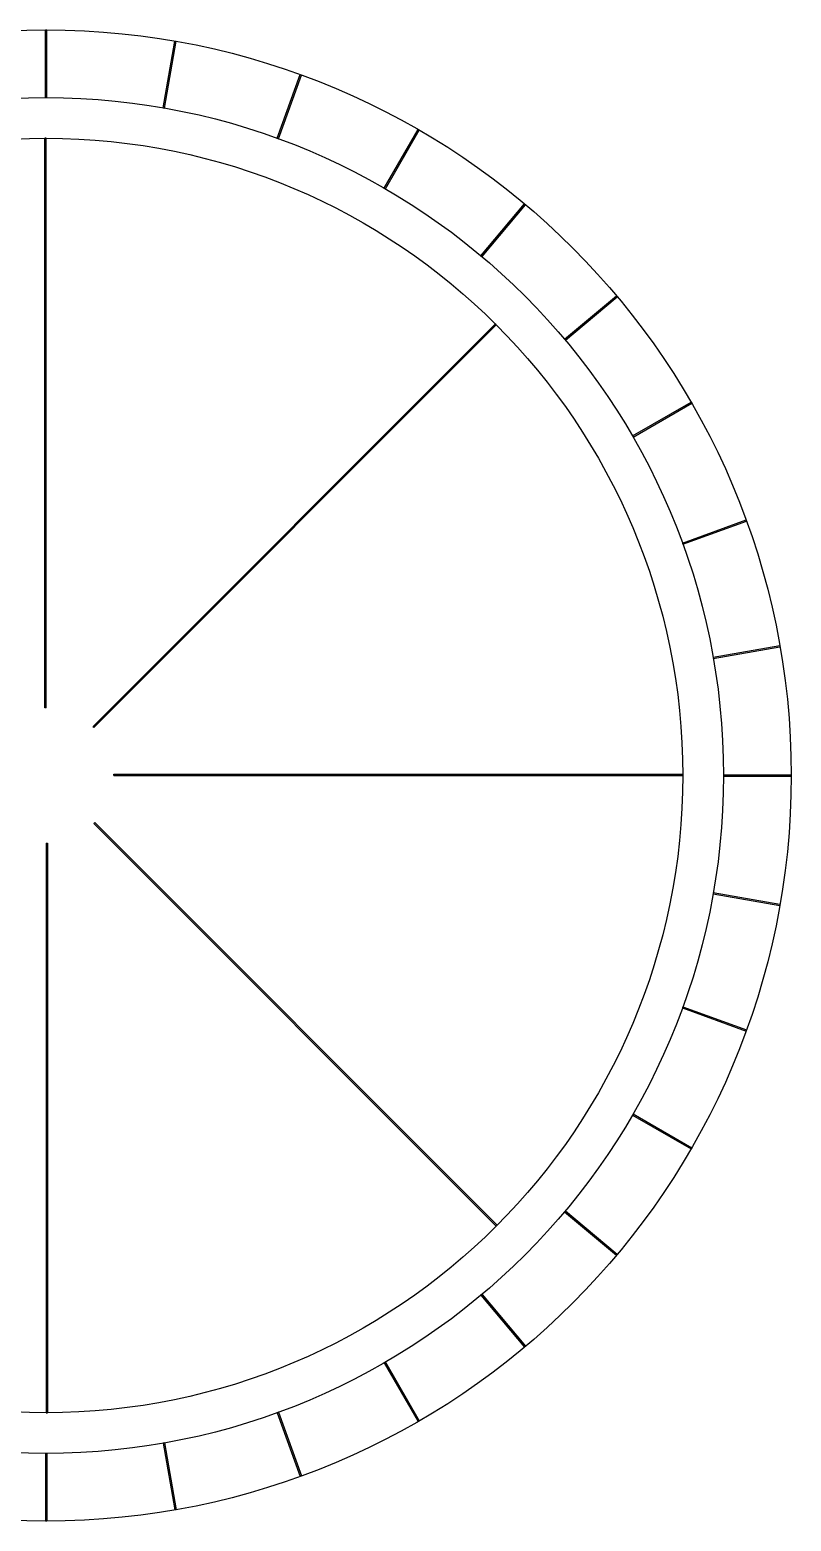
# Model space of a CAD drawing. Header units: millimetres. Extents: x -110 to 110, y -110 to 110.
# Drawn here: x -2.4 to 110, y -110 to 110 of the extents above; entities that cross this region are included whole.
import ezdxf

# ---------------------------------------------------------------- set-up
doc = ezdxf.new("R2010")
doc.units = ezdxf.units.MM
for name, color, linetype in [('Array', 7, 'CONTINUOUS'), ('Array008', 7, 'CONTINUOUS'), ('Cylinder001', 7, 'CONTINUOUS'), ('Tube003', 7, 'CONTINUOUS')]:
    doc.layers.add(name, color=color, linetype=linetype)

msp = doc.modelspace()

# ---------------------------------------------------------------- linework, layer by layer
at = {"layer": 'Array'}
for p, q in [((-0.1, 100, 1.7), (-0.1, 110, 1.7)), ((-0.1, 110, 1.5), (-0.1, 110, 1.7)), ((-0.1, 100, 1.5), (-0.1, 110, 1.5)), ((-0.1, 110, 1.5), (0.1, 110, 1.5)), ((-0.1, 110, 1.7), (0.1, 110, 1.7)), ((-0.1, 110, 1.5), (-0.1, 110, 1.7)), ((-0.1, 100, 1.5), (-0.1, 110, 1.5)), ((-0.1, 110, 1.5), (0.1, 110, 1.5)), ((-0.1, 100, 1.7), (-0.1, 110, 1.7)), ((-0.1, 110, 1.7), (0.1, 110, 1.7)), ((0.1, 100, 1.7), (0.1, 110, 1.7)), ((0.1, 110, 1.5), (0.1, 110, 1.7)), ((0.1, 100, 1.5), (0.1, 110, 1.5)), ((0.1, 110, 1.5), (0.1, 110, 1.7)), ((0.1, 100, 1.5), (0.1, 110, 1.5)), ((0.1, 100, 1.7), (0.1, 110, 1.7)), ((17.2663, 98.4981, 1.7), (19.0028, 108.346, 1.7)), ((17.2663, 98.4981, 1.5), (19.0028, 108.346, 1.5)), ((17.2663, 98.4981, 1.5), (19.0028, 108.346, 1.5)), ((17.2663, 98.4981, 1.7), (19.0028, 108.346, 1.7)), ((17.4633, 98.4634, 1.7), (19.1998, 108.311, 1.7)), ((17.4633, 98.4634, 1.5), (19.1998, 108.311, 1.5)), ((17.4633, 98.4634, 1.5), (19.1998, 108.311, 1.5)), ((17.4633, 98.4634, 1.7), (19.1998, 108.311, 1.7)), ((19.0028, 108.346, 1.5), (19.0028, 108.346, 1.7)), ((19.0028, 108.346, 1.5), (19.1998, 108.311, 1.5)), ((19.0028, 108.346, 1.7), (19.1998, 108.311, 1.7)), ((19.0028, 108.346, 1.5), (19.0028, 108.346, 1.7)), ((19.0028, 108.346, 1.5), (19.1998, 108.311, 1.5)), ((19.0028, 108.346, 1.7), (19.1998, 108.311, 1.7)), ((19.1998, 108.311, 1.5), (19.1998, 108.311, 1.7)), ((19.1998, 108.311, 1.5), (19.1998, 108.311, 1.7)), ((34.108, 94.0035, 1.7), (37.5282, 103.4, 1.7)), ((34.108, 94.0035, 1.5), (37.5282, 103.4, 1.5)), ((34.108, 94.0035, 1.5), (37.5282, 103.4, 1.5)), ((34.108, 94.0035, 1.7), (37.5282, 103.4, 1.7)), ((37.5282, 103.4, 1.5), (37.5282, 103.4, 1.7)), ((37.5282, 103.4, 1.5), (37.7162, 103.332, 1.5)), ((37.5282, 103.4, 1.7), (37.7162, 103.332, 1.7)), ((37.5282, 103.4, 1.5), (37.5282, 103.4, 1.7)), ((37.5282, 103.4, 1.5), (37.7162, 103.332, 1.5)), ((37.5282, 103.4, 1.7), (37.7162, 103.332, 1.7)), ((34.296, 93.9351, 1.7), (37.7162, 103.332, 1.7)), ((34.296, 93.9351, 1.5), (37.7162, 103.332, 1.5)), ((34.296, 93.9351, 1.5), (37.7162, 103.332, 1.5)), ((34.296, 93.9351, 1.7), (37.7162, 103.332, 1.7)), ((37.7162, 103.332, 1.5), (37.7162, 103.332, 1.7)), ((37.7162, 103.332, 1.5), (37.7162, 103.332, 1.7)), ((-0.1, 100, 1.5), (-0.1, 100, 1.7)), ((-0.1, 100, 1.5), (0.1, 100, 1.5)), ((-0.1, 100, 1.7), (0.1, 100, 1.7)), ((-0.1, 100, 1.5), (-0.1, 100, 1.7)), ((-0.1, 100, 1.5), (0.1, 100, 1.5)), ((-0.1, 100, 1.7), (0.1, 100, 1.7)), ((0.1, 100, 1.5), (0.1, 100, 1.7)), ((0.1, 100, 1.5), (0.1, 100, 1.7)), ((17.2663, 98.4981, 1.5), (17.2663, 98.4981, 1.7)), ((17.2663, 98.4981, 1.5), (17.4633, 98.4634, 1.5)), ((17.2663, 98.4981, 1.7), (17.4633, 98.4634, 1.7)), ((17.2663, 98.4981, 1.5), (17.2663, 98.4981, 1.7)), ((17.2663, 98.4981, 1.5), (17.4633, 98.4634, 1.5)), ((17.2663, 98.4981, 1.7), (17.4633, 98.4634, 1.7)), ((17.4633, 98.4634, 1.5), (17.4633, 98.4634, 1.7)), ((17.4633, 98.4634, 1.5), (17.4633, 98.4634, 1.7)), ((49.9134, 86.6525, 1.7), (54.9134, 95.3128, 1.7)), ((49.9134, 86.6525, 1.5), (54.9134, 95.3128, 1.5)), ((49.9134, 86.6525, 1.5), (54.9134, 95.3128, 1.5)), ((49.9134, 86.6525, 1.7), (54.9134, 95.3128, 1.7)), ((50.0866, 86.5525, 1.7), (55.0866, 95.2128, 1.7)), ((50.0866, 86.5525, 1.5), (55.0866, 95.2128, 1.5)), ((50.0866, 86.5525, 1.5), (55.0866, 95.2128, 1.5)), ((50.0866, 86.5525, 1.7), (55.0866, 95.2128, 1.7)), ((54.9134, 95.3128, 1.5), (54.9134, 95.3128, 1.7)), ((54.9134, 95.3128, 1.5), (55.0866, 95.2128, 1.5)), ((54.9134, 95.3128, 1.7), (55.0866, 95.2128, 1.7)), ((54.9134, 95.3128, 1.5), (54.9134, 95.3128, 1.7)), ((54.9134, 95.3128, 1.5), (55.0866, 95.2128, 1.5)), ((54.9134, 95.3128, 1.7), (55.0866, 95.2128, 1.7)), ((55.0866, 95.2128, 1.5), (55.0866, 95.2128, 1.7)), ((55.0866, 95.2128, 1.5), (55.0866, 95.2128, 1.7)), ((34.108, 94.0035, 1.5), (34.108, 94.0035, 1.7)), ((34.108, 94.0035, 1.5), (34.296, 93.9351, 1.5)), ((34.108, 94.0035, 1.7), (34.296, 93.9351, 1.7)), ((34.108, 94.0035, 1.5), (34.108, 94.0035, 1.7)), ((34.108, 94.0035, 1.5), (34.296, 93.9351, 1.5)), ((34.108, 94.0035, 1.7), (34.296, 93.9351, 1.7)), ((34.296, 93.9351, 1.5), (34.296, 93.9351, 1.7)), ((34.296, 93.9351, 1.5), (34.296, 93.9351, 1.7)), ((49.9134, 86.6525, 1.5), (49.9134, 86.6525, 1.7)), ((49.9134, 86.6525, 1.5), (50.0866, 86.5525, 1.5)), ((49.9134, 86.6525, 1.7), (50.0866, 86.5525, 1.7)), ((49.9134, 86.6525, 1.5), (49.9134, 86.6525, 1.7)), ((49.9134, 86.6525, 1.5), (50.0866, 86.5525, 1.5)), ((49.9134, 86.6525, 1.7), (50.0866, 86.5525, 1.7)), ((50.0866, 86.5525, 1.5), (50.0866, 86.5525, 1.7)), ((50.0866, 86.5525, 1.5), (50.0866, 86.5525, 1.7)), ((64.2022, 76.6687, 1.7), (70.63, 84.3292, 1.7)), ((64.2022, 76.6687, 1.5), (70.63, 84.3292, 1.5)), ((64.2022, 76.6687, 1.5), (70.63, 84.3292, 1.5)), ((64.2022, 76.6687, 1.7), (70.63, 84.3292, 1.7)), ((64.3554, 76.5402, 1.7), (70.7832, 84.2006, 1.7)), ((64.3554, 76.5402, 1.5), (70.7832, 84.2006, 1.5)), ((64.3554, 76.5402, 1.5), (70.7832, 84.2006, 1.5)), ((64.3554, 76.5402, 1.7), (70.7832, 84.2006, 1.7)), ((70.63, 84.3292, 1.5), (70.63, 84.3292, 1.7)), ((70.63, 84.3292, 1.5), (70.7832, 84.2006, 1.5)), ((70.63, 84.3292, 1.7), (70.7832, 84.2006, 1.7)), ((70.63, 84.3292, 1.5), (70.63, 84.3292, 1.7)), ((70.63, 84.3292, 1.5), (70.7832, 84.2006, 1.5)), ((70.63, 84.3292, 1.7), (70.7832, 84.2006, 1.7)), ((70.7832, 84.2006, 1.5), (70.7832, 84.2006, 1.7)), ((70.7832, 84.2006, 1.5), (70.7832, 84.2006, 1.7)), ((64.2022, 76.6687, 1.5), (64.2022, 76.6687, 1.7)), ((64.2022, 76.6687, 1.5), (64.3554, 76.5402, 1.5)), ((64.2022, 76.6687, 1.7), (64.3554, 76.5402, 1.7)), ((64.2022, 76.6687, 1.5), (64.2022, 76.6687, 1.7)), ((64.2022, 76.6687, 1.5), (64.3554, 76.5402, 1.5)), ((64.2022, 76.6687, 1.7), (64.3554, 76.5402, 1.7)), ((64.3554, 76.5402, 1.5), (64.3554, 76.5402, 1.7)), ((64.3554, 76.5402, 1.5), (64.3554, 76.5402, 1.7)), ((76.5402, 64.3554, 1.7), (84.2006, 70.7832, 1.7)), ((76.5402, 64.3554, 1.5), (84.2006, 70.7832, 1.5)), ((76.5402, 64.3554, 1.5), (84.2006, 70.7832, 1.5)), ((76.5402, 64.3554, 1.7), (84.2006, 70.7832, 1.7)), ((76.6687, 64.2022, 1.7), (84.3292, 70.63, 1.7)), ((76.6687, 64.2022, 1.5), (84.3292, 70.63, 1.5)), ((76.6687, 64.2022, 1.5), (84.3292, 70.63, 1.5)), ((76.6687, 64.2022, 1.7), (84.3292, 70.63, 1.7)), ((84.2006, 70.7832, 1.5), (84.2006, 70.7832, 1.7)), ((84.2006, 70.7832, 1.5), (84.3292, 70.63, 1.5)), ((84.2006, 70.7832, 1.7), (84.3292, 70.63, 1.7)), ((84.2006, 70.7832, 1.5), (84.2006, 70.7832, 1.7)), ((84.2006, 70.7832, 1.5), (84.3292, 70.63, 1.5)), ((84.2006, 70.7832, 1.7), (84.3292, 70.63, 1.7)), ((84.3292, 70.63, 1.5), (84.3292, 70.63, 1.7)), ((84.3292, 70.63, 1.5), (84.3292, 70.63, 1.7)), ((76.5402, 64.3554, 1.5), (76.5402, 64.3554, 1.7)), ((76.5402, 64.3554, 1.5), (76.6687, 64.2022, 1.5)), ((76.5402, 64.3554, 1.7), (76.6687, 64.2022, 1.7)), ((76.5402, 64.3554, 1.5), (76.5402, 64.3554, 1.7)), ((76.5402, 64.3554, 1.5), (76.6687, 64.2022, 1.5)), ((76.5402, 64.3554, 1.7), (76.6687, 64.2022, 1.7)), ((76.6687, 64.2022, 1.5), (76.6687, 64.2022, 1.7)), ((76.6687, 64.2022, 1.5), (76.6687, 64.2022, 1.7)), ((86.5525, 50.0866, 1.7), (95.2128, 55.0866, 1.7)), ((86.5525, 50.0866, 1.5), (95.2128, 55.0866, 1.5)), ((86.5525, 50.0866, 1.5), (95.2128, 55.0866, 1.5)), ((86.5525, 50.0866, 1.7), (95.2128, 55.0866, 1.7)), ((95.2128, 55.0866, 1.5), (95.2128, 55.0866, 1.7)), ((95.2128, 55.0866, 1.5), (95.3128, 54.9134, 1.5)), ((95.2128, 55.0866, 1.7), (95.3128, 54.9134, 1.7)), ((95.2128, 55.0866, 1.5), (95.2128, 55.0866, 1.7)), ((95.2128, 55.0866, 1.5), (95.3128, 54.9134, 1.5)), ((95.2128, 55.0866, 1.7), (95.3128, 54.9134, 1.7)), ((86.6525, 49.9134, 1.7), (95.3128, 54.9134, 1.7)), ((86.6525, 49.9134, 1.5), (95.3128, 54.9134, 1.5)), ((86.6525, 49.9134, 1.5), (95.3128, 54.9134, 1.5)), ((86.6525, 49.9134, 1.7), (95.3128, 54.9134, 1.7)), ((95.3128, 54.9134, 1.5), (95.3128, 54.9134, 1.7)), ((95.3128, 54.9134, 1.5), (95.3128, 54.9134, 1.7)), ((86.5525, 50.0866, 1.5), (86.5525, 50.0866, 1.7)), ((86.5525, 50.0866, 1.5), (86.6525, 49.9134, 1.5)), ((86.5525, 50.0866, 1.7), (86.6525, 49.9134, 1.7)), ((86.5525, 50.0866, 1.5), (86.5525, 50.0866, 1.7)), ((86.5525, 50.0866, 1.5), (86.6525, 49.9134, 1.5)), ((86.5525, 50.0866, 1.7), (86.6525, 49.9134, 1.7)), ((86.6525, 49.9134, 1.5), (86.6525, 49.9134, 1.7)), ((86.6525, 49.9134, 1.5), (86.6525, 49.9134, 1.7)), ((93.9351, 34.296, 1.7), (103.332, 37.7162, 1.7)), ((93.9351, 34.296, 1.5), (103.332, 37.7162, 1.5)), ((93.9351, 34.296, 1.5), (103.332, 37.7162, 1.5)), ((93.9351, 34.296, 1.7), (103.332, 37.7162, 1.7)), ((94.0035, 34.108, 1.7), (103.4, 37.5282, 1.7)), ((94.0035, 34.108, 1.5), (103.4, 37.5282, 1.5)), ((94.0035, 34.108, 1.5), (103.4, 37.5282, 1.5)), ((94.0035, 34.108, 1.7), (103.4, 37.5282, 1.7)), ((103.332, 37.7162, 1.5), (103.332, 37.7162, 1.7)), ((103.332, 37.7162, 1.5), (103.4, 37.5282, 1.5)), ((103.332, 37.7162, 1.7), (103.4, 37.5282, 1.7)), ((103.332, 37.7162, 1.5), (103.332, 37.7162, 1.7)), ((103.332, 37.7162, 1.5), (103.4, 37.5282, 1.5)), ((103.332, 37.7162, 1.7), (103.4, 37.5282, 1.7)), ((103.4, 37.5282, 1.5), (103.4, 37.5282, 1.7)), ((103.4, 37.5282, 1.5), (103.4, 37.5282, 1.7)), ((93.9351, 34.296, 1.5), (93.9351, 34.296, 1.7)), ((93.9351, 34.296, 1.5), (94.0035, 34.108, 1.5)), ((93.9351, 34.296, 1.7), (94.0035, 34.108, 1.7)), ((93.9351, 34.296, 1.5), (93.9351, 34.296, 1.7)), ((93.9351, 34.296, 1.5), (94.0035, 34.108, 1.5)), ((93.9351, 34.296, 1.7), (94.0035, 34.108, 1.7)), ((94.0035, 34.108, 1.5), (94.0035, 34.108, 1.7)), ((94.0035, 34.108, 1.5), (94.0035, 34.108, 1.7)), ((98.4634, 17.4633, 1.7), (108.311, 19.1998, 1.7)), ((98.4634, 17.4633, 1.5), (108.311, 19.1998, 1.5)), ((98.4634, 17.4633, 1.5), (108.311, 19.1998, 1.5)), ((98.4634, 17.4633, 1.7), (108.311, 19.1998, 1.7)), ((98.4981, 17.2663, 1.7), (108.346, 19.0028, 1.7)), ((98.4981, 17.2663, 1.5), (108.346, 19.0028, 1.5)), ((98.4981, 17.2663, 1.5), (108.346, 19.0028, 1.5)), ((98.4981, 17.2663, 1.7), (108.346, 19.0028, 1.7)), ((108.311, 19.1998, 1.5), (108.311, 19.1998, 1.7)), ((108.311, 19.1998, 1.5), (108.346, 19.0028, 1.5)), ((108.311, 19.1998, 1.7), (108.346, 19.0028, 1.7)), ((108.311, 19.1998, 1.5), (108.311, 19.1998, 1.7)), ((108.311, 19.1998, 1.5), (108.346, 19.0028, 1.5)), ((108.311, 19.1998, 1.7), (108.346, 19.0028, 1.7)), ((108.346, 19.0028, 1.5), (108.346, 19.0028, 1.7)), ((108.346, 19.0028, 1.5), (108.346, 19.0028, 1.7)), ((98.4634, 17.4633, 1.5), (98.4634, 17.4633, 1.7)), ((98.4634, 17.4633, 1.5), (98.4981, 17.2663, 1.5)), ((98.4634, 17.4633, 1.7), (98.4981, 17.2663, 1.7)), ((98.4634, 17.4633, 1.5), (98.4634, 17.4633, 1.7)), ((98.4634, 17.4633, 1.5), (98.4981, 17.2663, 1.5)), ((98.4634, 17.4633, 1.7), (98.4981, 17.2663, 1.7)), ((98.4981, 17.2663, 1.5), (98.4981, 17.2663, 1.7)), ((98.4981, 17.2663, 1.5), (98.4981, 17.2663, 1.7)), ((100, 0.1, 1.5), (100, 0.1, 1.7)), ((100, 0.1, 1.7), (110, 0.1, 1.7)), ((100, 0.1, 1.5), (110, 0.1, 1.5)), ((100, 0.1, 1.5), (100, -0.1, 1.5)), ((100, 0.1, 1.7), (100, -0.1, 1.7)), ((100, 0.1, 1.5), (100, 0.1, 1.7)), ((100, 0.1, 1.5), (110, 0.1, 1.5)), ((100, 0.1, 1.5), (100, -0.1, 1.5)), ((100, 0.1, 1.7), (110, 0.1, 1.7)), ((100, 0.1, 1.7), (100, -0.1, 1.7)), ((110, 0.1, 1.5), (110, 0.1, 1.7)), ((110, 0.1, 1.5), (110, -0.1, 1.5)), ((110, 0.1, 1.7), (110, -0.1, 1.7)), ((110, 0.1, 1.5), (110, 0.1, 1.7)), ((110, 0.1, 1.5), (110, -0.1, 1.5)), ((110, 0.1, 1.7), (110, -0.1, 1.7)), ((100, -0.1, 1.5), (100, -0.1, 1.7)), ((100, -0.1, 1.7), (110, -0.1, 1.7)), ((100, -0.1, 1.5), (110, -0.1, 1.5)), ((100, -0.1, 1.5), (100, -0.1, 1.7)), ((100, -0.1, 1.5), (110, -0.1, 1.5)), ((100, -0.1, 1.7), (110, -0.1, 1.7)), ((110, -0.1, 1.5), (110, -0.1, 1.7)), ((110, -0.1, 1.5), (110, -0.1, 1.7)), ((98.4981, -17.2663, 1.5), (98.4634, -17.4633, 1.5)), ((98.4981, -17.2663, 1.7), (98.4634, -17.4633, 1.7)), ((98.4981, -17.2663, 1.5), (98.4634, -17.4633, 1.5)), ((98.4981, -17.2663, 1.7), (98.4634, -17.4633, 1.7)), ((98.4634, -17.4633, 1.5), (98.4634, -17.4633, 1.7)), ((98.4634, -17.4633, 1.7), (108.311, -19.1998, 1.7)), ((98.4634, -17.4633, 1.5), (108.311, -19.1998, 1.5)), ((98.4634, -17.4633, 1.5), (98.4634, -17.4633, 1.7)), ((98.4634, -17.4633, 1.5), (108.311, -19.1998, 1.5)), ((98.4634, -17.4633, 1.7), (108.311, -19.1998, 1.7)), ((98.4981, -17.2663, 1.5), (98.4981, -17.2663, 1.7)), ((98.4981, -17.2663, 1.7), (108.346, -19.0028, 1.7)), ((98.4981, -17.2663, 1.5), (108.346, -19.0028, 1.5)), ((98.4981, -17.2663, 1.5), (98.4981, -17.2663, 1.7)), ((98.4981, -17.2663, 1.5), (108.346, -19.0028, 1.5)), ((98.4981, -17.2663, 1.7), (108.346, -19.0028, 1.7)), ((108.346, -19.0028, 1.5), (108.311, -19.1998, 1.5)), ((108.346, -19.0028, 1.7), (108.311, -19.1998, 1.7)), ((108.346, -19.0028, 1.5), (108.311, -19.1998, 1.5)), ((108.346, -19.0028, 1.7), (108.311, -19.1998, 1.7)), ((108.311, -19.1998, 1.5), (108.311, -19.1998, 1.7)), ((108.311, -19.1998, 1.5), (108.311, -19.1998, 1.7)), ((108.346, -19.0028, 1.5), (108.346, -19.0028, 1.7)), ((108.346, -19.0028, 1.5), (108.346, -19.0028, 1.7)), ((94.0035, -34.108, 1.5), (93.9351, -34.296, 1.5)), ((94.0035, -34.108, 1.7), (93.9351, -34.296, 1.7)), ((94.0035, -34.108, 1.5), (93.9351, -34.296, 1.5)), ((94.0035, -34.108, 1.7), (93.9351, -34.296, 1.7)), ((93.9351, -34.296, 1.5), (93.9351, -34.296, 1.7)), ((93.9351, -34.296, 1.7), (103.332, -37.7162, 1.7)), ((93.9351, -34.296, 1.5), (103.332, -37.7162, 1.5)), ((93.9351, -34.296, 1.5), (93.9351, -34.296, 1.7)), ((93.9351, -34.296, 1.5), (103.332, -37.7162, 1.5)), ((93.9351, -34.296, 1.7), (103.332, -37.7162, 1.7)), ((94.0035, -34.108, 1.5), (94.0035, -34.108, 1.7)), ((94.0035, -34.108, 1.7), (103.4, -37.5282, 1.7)), ((94.0035, -34.108, 1.5), (103.4, -37.5282, 1.5)), ((94.0035, -34.108, 1.5), (94.0035, -34.108, 1.7)), ((94.0035, -34.108, 1.5), (103.4, -37.5282, 1.5)), ((94.0035, -34.108, 1.7), (103.4, -37.5282, 1.7)), ((103.4, -37.5282, 1.5), (103.332, -37.7162, 1.5)), ((103.4, -37.5282, 1.7), (103.332, -37.7162, 1.7)), ((103.4, -37.5282, 1.5), (103.332, -37.7162, 1.5)), ((103.4, -37.5282, 1.7), (103.332, -37.7162, 1.7)), ((103.332, -37.7162, 1.5), (103.332, -37.7162, 1.7)), ((103.332, -37.7162, 1.5), (103.332, -37.7162, 1.7)), ((103.4, -37.5282, 1.5), (103.4, -37.5282, 1.7)), ((103.4, -37.5282, 1.5), (103.4, -37.5282, 1.7)), ((86.6525, -49.9134, 1.5), (86.5525, -50.0866, 1.5)), ((86.6525, -49.9134, 1.7), (86.5525, -50.0866, 1.7)), ((86.6525, -49.9134, 1.5), (86.5525, -50.0866, 1.5)), ((86.6525, -49.9134, 1.7), (86.5525, -50.0866, 1.7)), ((86.5525, -50.0866, 1.5), (86.5525, -50.0866, 1.7)), ((86.5525, -50.0866, 1.7), (95.2128, -55.0866, 1.7)), ((86.5525, -50.0866, 1.5), (95.2128, -55.0866, 1.5)), ((86.5525, -50.0866, 1.5), (86.5525, -50.0866, 1.7)), ((86.5525, -50.0866, 1.5), (95.2128, -55.0866, 1.5)), ((86.5525, -50.0866, 1.7), (95.2128, -55.0866, 1.7)), ((86.6525, -49.9134, 1.5), (86.6525, -49.9134, 1.7)), ((86.6525, -49.9134, 1.7), (95.3128, -54.9134, 1.7)), ((86.6525, -49.9134, 1.5), (95.3128, -54.9134, 1.5)), ((86.6525, -49.9134, 1.5), (86.6525, -49.9134, 1.7)), ((86.6525, -49.9134, 1.5), (95.3128, -54.9134, 1.5)), ((86.6525, -49.9134, 1.7), (95.3128, -54.9134, 1.7)), ((95.3128, -54.9134, 1.5), (95.2128, -55.0866, 1.5)), ((95.3128, -54.9134, 1.7), (95.2128, -55.0866, 1.7)), ((95.3128, -54.9134, 1.5), (95.2128, -55.0866, 1.5)), ((95.3128, -54.9134, 1.7), (95.2128, -55.0866, 1.7)), ((95.3128, -54.9134, 1.5), (95.3128, -54.9134, 1.7)), ((95.3128, -54.9134, 1.5), (95.3128, -54.9134, 1.7)), ((95.2128, -55.0866, 1.5), (95.2128, -55.0866, 1.7)), ((95.2128, -55.0866, 1.5), (95.2128, -55.0866, 1.7)), ((76.6687, -64.2022, 1.5), (76.5402, -64.3554, 1.5)), ((76.6687, -64.2022, 1.7), (76.5402, -64.3554, 1.7)), ((76.6687, -64.2022, 1.5), (76.5402, -64.3554, 1.5)), ((76.6687, -64.2022, 1.7), (76.5402, -64.3554, 1.7)), ((76.5402, -64.3554, 1.5), (76.5402, -64.3554, 1.7)), ((76.5402, -64.3554, 1.7), (84.2006, -70.7832, 1.7)), ((76.5402, -64.3554, 1.5), (84.2006, -70.7832, 1.5)), ((76.5402, -64.3554, 1.5), (76.5402, -64.3554, 1.7)), ((76.5402, -64.3554, 1.5), (84.2006, -70.7832, 1.5)), ((76.5402, -64.3554, 1.7), (84.2006, -70.7832, 1.7)), ((76.6687, -64.2022, 1.5), (76.6687, -64.2022, 1.7)), ((76.6687, -64.2022, 1.7), (84.3292, -70.63, 1.7)), ((76.6687, -64.2022, 1.5), (84.3292, -70.63, 1.5)), ((76.6687, -64.2022, 1.5), (76.6687, -64.2022, 1.7)), ((76.6687, -64.2022, 1.5), (84.3292, -70.63, 1.5)), ((76.6687, -64.2022, 1.7), (84.3292, -70.63, 1.7)), ((84.3292, -70.63, 1.5), (84.2006, -70.7832, 1.5)), ((84.3292, -70.63, 1.7), (84.2006, -70.7832, 1.7)), ((84.3292, -70.63, 1.5), (84.2006, -70.7832, 1.5)), ((84.3292, -70.63, 1.7), (84.2006, -70.7832, 1.7)), ((84.2006, -70.7832, 1.5), (84.2006, -70.7832, 1.7)), ((84.2006, -70.7832, 1.5), (84.2006, -70.7832, 1.7)), ((84.3292, -70.63, 1.5), (84.3292, -70.63, 1.7)), ((84.3292, -70.63, 1.5), (84.3292, -70.63, 1.7)), ((64.3554, -76.5402, 1.5), (64.2022, -76.6687, 1.5)), ((64.3554, -76.5402, 1.7), (64.2022, -76.6687, 1.7)), ((64.3554, -76.5402, 1.5), (64.2022, -76.6687, 1.5)), ((64.3554, -76.5402, 1.7), (64.2022, -76.6687, 1.7)), ((64.2022, -76.6687, 1.5), (64.2022, -76.6687, 1.7)), ((64.2022, -76.6687, 1.7), (70.63, -84.3292, 1.7)), ((64.2022, -76.6687, 1.5), (70.63, -84.3292, 1.5)), ((64.2022, -76.6687, 1.5), (64.2022, -76.6687, 1.7)), ((64.2022, -76.6687, 1.5), (70.63, -84.3292, 1.5)), ((64.2022, -76.6687, 1.7), (70.63, -84.3292, 1.7)), ((64.3554, -76.5402, 1.5), (64.3554, -76.5402, 1.7)), ((64.3554, -76.5402, 1.7), (70.7832, -84.2006, 1.7)), ((64.3554, -76.5402, 1.5), (70.7832, -84.2006, 1.5)), ((64.3554, -76.5402, 1.5), (64.3554, -76.5402, 1.7)), ((64.3554, -76.5402, 1.5), (70.7832, -84.2006, 1.5)), ((64.3554, -76.5402, 1.7), (70.7832, -84.2006, 1.7)), ((70.7832, -84.2006, 1.5), (70.63, -84.3292, 1.5)), ((70.7832, -84.2006, 1.7), (70.63, -84.3292, 1.7)), ((70.7832, -84.2006, 1.5), (70.63, -84.3292, 1.5)), ((70.7832, -84.2006, 1.7), (70.63, -84.3292, 1.7)), ((70.63, -84.3292, 1.5), (70.63, -84.3292, 1.7)), ((70.63, -84.3292, 1.5), (70.63, -84.3292, 1.7)), ((70.7832, -84.2006, 1.5), (70.7832, -84.2006, 1.7)), ((70.7832, -84.2006, 1.5), (70.7832, -84.2006, 1.7)), ((50.0866, -86.5525, 1.5), (49.9134, -86.6525, 1.5)), ((50.0866, -86.5525, 1.7), (49.9134, -86.6525, 1.7)), ((50.0866, -86.5525, 1.5), (49.9134, -86.6525, 1.5)), ((50.0866, -86.5525, 1.7), (49.9134, -86.6525, 1.7)), ((49.9134, -86.6525, 1.5), (49.9134, -86.6525, 1.7)), ((49.9134, -86.6525, 1.7), (54.9134, -95.3128, 1.7)), ((49.9134, -86.6525, 1.5), (54.9134, -95.3128, 1.5)), ((49.9134, -86.6525, 1.5), (49.9134, -86.6525, 1.7)), ((49.9134, -86.6525, 1.5), (54.9134, -95.3128, 1.5)), ((49.9134, -86.6525, 1.7), (54.9134, -95.3128, 1.7)), ((50.0866, -86.5525, 1.5), (50.0866, -86.5525, 1.7)), ((50.0866, -86.5525, 1.7), (55.0866, -95.2128, 1.7)), ((50.0866, -86.5525, 1.5), (55.0866, -95.2128, 1.5)), ((50.0866, -86.5525, 1.5), (50.0866, -86.5525, 1.7)), ((50.0866, -86.5525, 1.5), (55.0866, -95.2128, 1.5)), ((50.0866, -86.5525, 1.7), (55.0866, -95.2128, 1.7)), ((34.296, -93.9351, 1.5), (34.108, -94.0035, 1.5)), ((34.296, -93.9351, 1.7), (34.108, -94.0035, 1.7)), ((34.296, -93.9351, 1.5), (34.108, -94.0035, 1.5)), ((34.296, -93.9351, 1.7), (34.108, -94.0035, 1.7)), ((34.108, -94.0035, 1.5), (34.108, -94.0035, 1.7)), ((34.108, -94.0035, 1.7), (37.5282, -103.4, 1.7)), ((34.108, -94.0035, 1.5), (37.5282, -103.4, 1.5)), ((34.108, -94.0035, 1.5), (34.108, -94.0035, 1.7)), ((34.108, -94.0035, 1.5), (37.5282, -103.4, 1.5)), ((34.108, -94.0035, 1.7), (37.5282, -103.4, 1.7)), ((34.296, -93.9351, 1.5), (34.296, -93.9351, 1.7)), ((34.296, -93.9351, 1.7), (37.7162, -103.332, 1.7)), ((34.296, -93.9351, 1.5), (37.7162, -103.332, 1.5)), ((34.296, -93.9351, 1.5), (34.296, -93.9351, 1.7)), ((34.296, -93.9351, 1.5), (37.7162, -103.332, 1.5)), ((34.296, -93.9351, 1.7), (37.7162, -103.332, 1.7)), ((55.0866, -95.2128, 1.5), (54.9134, -95.3128, 1.5)), ((55.0866, -95.2128, 1.7), (54.9134, -95.3128, 1.7)), ((55.0866, -95.2128, 1.5), (54.9134, -95.3128, 1.5)), ((55.0866, -95.2128, 1.7), (54.9134, -95.3128, 1.7)), ((54.9134, -95.3128, 1.5), (54.9134, -95.3128, 1.7)), ((54.9134, -95.3128, 1.5), (54.9134, -95.3128, 1.7)), ((55.0866, -95.2128, 1.5), (55.0866, -95.2128, 1.7)), ((55.0866, -95.2128, 1.5), (55.0866, -95.2128, 1.7)), ((17.4633, -98.4634, 1.5), (17.2663, -98.4981, 1.5)), ((17.4633, -98.4634, 1.7), (17.2663, -98.4981, 1.7)), ((17.4633, -98.4634, 1.5), (17.2663, -98.4981, 1.5)), ((17.4633, -98.4634, 1.7), (17.2663, -98.4981, 1.7)), ((17.2663, -98.4981, 1.5), (17.2663, -98.4981, 1.7)), ((17.2663, -98.4981, 1.7), (19.0028, -108.346, 1.7)), ((17.2663, -98.4981, 1.5), (19.0028, -108.346, 1.5)), ((17.2663, -98.4981, 1.5), (17.2663, -98.4981, 1.7)), ((17.2663, -98.4981, 1.5), (19.0028, -108.346, 1.5)), ((17.2663, -98.4981, 1.7), (19.0028, -108.346, 1.7)), ((17.4633, -98.4634, 1.5), (17.4633, -98.4634, 1.7)), ((17.4633, -98.4634, 1.7), (19.1998, -108.311, 1.7)), ((17.4633, -98.4634, 1.5), (19.1998, -108.311, 1.5)), ((17.4633, -98.4634, 1.5), (17.4633, -98.4634, 1.7)), ((17.4633, -98.4634, 1.5), (19.1998, -108.311, 1.5)), ((17.4633, -98.4634, 1.7), (19.1998, -108.311, 1.7)), ((-0.1, -100, 1.5), (-0.1, -100, 1.7)), ((-0.1, -100, 1.7), (-0.1, -110, 1.7)), ((-0.1, -100, 1.5), (-0.1, -110, 1.5)), ((0.1, -100, 1.5), (-0.1, -100, 1.5)), ((-0.1, -100, 1.5), (-0.1, -100, 1.7)), ((0.1, -100, 1.7), (-0.1, -100, 1.7)), ((-0.1, -100, 1.5), (-0.1, -110, 1.5)), ((0.1, -100, 1.5), (-0.1, -100, 1.5)), ((-0.1, -100, 1.7), (-0.1, -110, 1.7)), ((0.1, -100, 1.7), (-0.1, -100, 1.7)), ((0.1, -100, 1.5), (0.1, -100, 1.7)), ((0.1, -100, 1.7), (0.1, -110, 1.7)), ((0.1, -100, 1.5), (0.1, -110, 1.5)), ((0.1, -100, 1.5), (0.1, -100, 1.7)), ((0.1, -100, 1.5), (0.1, -110, 1.5)), ((0.1, -100, 1.7), (0.1, -110, 1.7)), ((37.7162, -103.332, 1.5), (37.5282, -103.4, 1.5)), ((37.7162, -103.332, 1.7), (37.5282, -103.4, 1.7)), ((37.7162, -103.332, 1.5), (37.5282, -103.4, 1.5)), ((37.7162, -103.332, 1.7), (37.5282, -103.4, 1.7)), ((37.5282, -103.4, 1.5), (37.5282, -103.4, 1.7)), ((37.5282, -103.4, 1.5), (37.5282, -103.4, 1.7)), ((37.7162, -103.332, 1.5), (37.7162, -103.332, 1.7)), ((37.7162, -103.332, 1.5), (37.7162, -103.332, 1.7)), ((-0.1, -110, 1.5), (-0.1, -110, 1.7)), ((0.1, -110, 1.5), (-0.1, -110, 1.5)), ((-0.1, -110, 1.5), (-0.1, -110, 1.7)), ((0.1, -110, 1.7), (-0.1, -110, 1.7)), ((0.1, -110, 1.5), (-0.1, -110, 1.5)), ((0.1, -110, 1.7), (-0.1, -110, 1.7)), ((0.1, -110, 1.5), (0.1, -110, 1.7)), ((0.1, -110, 1.5), (0.1, -110, 1.7)), ((19.1998, -108.311, 1.5), (19.0028, -108.346, 1.5)), ((19.1998, -108.311, 1.7), (19.0028, -108.346, 1.7)), ((19.1998, -108.311, 1.5), (19.0028, -108.346, 1.5)), ((19.1998, -108.311, 1.7), (19.0028, -108.346, 1.7)), ((19.0028, -108.346, 1.5), (19.0028, -108.346, 1.7)), ((19.0028, -108.346, 1.5), (19.0028, -108.346, 1.7)), ((19.1998, -108.311, 1.5), (19.1998, -108.311, 1.7)), ((19.1998, -108.311, 1.5), (19.1998, -108.311, 1.7))]:
    msp.add_line(p, q, dxfattribs=at)
at = {"layer": 'Array008'}
for p, q in [((0, 94, 3.2), (-0.2, 94, 3.2)), ((-0.2, 94, 3), (-0.2, 94, 3.2)), ((0, 94, 3), (-0.2, 94, 3)), ((-0.2, 10, 3), (-0.2, 94, 3)), ((-0.2, 94, 3), (-0.2, 94, 3.2)), ((-0.2, 10, 3.2), (-0.2, 94, 3.2)), ((-0.2, 10, 3), (-0.2, 94, 3)), ((0, 94, 3), (-0.2, 94, 3)), ((-0.2, 10, 3.2), (-0.2, 94, 3.2)), ((0, 94, 3.2), (-0.2, 94, 3.2)), ((0, 94, 3), (0, 94, 3.2)), ((0, 10, 3), (0, 94, 3)), ((0, 94, 3), (0, 94, 3.2)), ((0, 10, 3.2), (0, 94, 3.2)), ((0, 10, 3), (0, 94, 3)), ((0, 10, 3.2), (0, 94, 3.2)), ((6.92965, 7.21249, 3), (66.3266, 66.6095, 3)), ((6.92965, 7.21249, 3.2), (66.3266, 66.6095, 3.2)), ((6.92965, 7.21249, 3), (66.3266, 66.6095, 3)), ((6.92965, 7.21249, 3.2), (66.3266, 66.6095, 3.2)), ((7.07107, 7.07107, 3), (66.468, 66.468, 3)), ((7.07107, 7.07107, 3.2), (66.468, 66.468, 3.2)), ((7.07107, 7.07107, 3), (66.468, 66.468, 3)), ((7.07107, 7.07107, 3.2), (66.468, 66.468, 3.2)), ((66.468, 66.468, 3.2), (66.3266, 66.6095, 3.2)), ((66.3266, 66.6095, 3), (66.3266, 66.6095, 3.2)), ((66.468, 66.468, 3), (66.3266, 66.6095, 3)), ((66.3266, 66.6095, 3), (66.3266, 66.6095, 3.2)), ((66.468, 66.468, 3), (66.3266, 66.6095, 3)), ((66.468, 66.468, 3.2), (66.3266, 66.6095, 3.2)), ((66.468, 66.468, 3), (66.468, 66.468, 3.2)), ((66.468, 66.468, 3), (66.468, 66.468, 3.2)), ((0, 10, 3.2), (-0.2, 10, 3.2)), ((-0.2, 10, 3), (-0.2, 10, 3.2)), ((0, 10, 3), (-0.2, 10, 3)), ((-0.2, 10, 3), (-0.2, 10, 3.2)), ((0, 10, 3), (-0.2, 10, 3)), ((0, 10, 3.2), (-0.2, 10, 3.2)), ((0, 10, 3), (0, 10, 3.2)), ((0, 10, 3), (0, 10, 3.2)), ((7.07107, 7.07107, 3.2), (6.92965, 7.21249, 3.2)), ((6.92965, 7.21249, 3), (6.92965, 7.21249, 3.2)), ((7.07107, 7.07107, 3), (6.92965, 7.21249, 3)), ((6.92965, 7.21249, 3), (6.92965, 7.21249, 3.2)), ((7.07107, 7.07107, 3), (6.92965, 7.21249, 3)), ((7.07107, 7.07107, 3.2), (6.92965, 7.21249, 3.2)), ((7.07107, 7.07107, 3), (7.07107, 7.07107, 3.2)), ((7.07107, 7.07107, 3), (7.07107, 7.07107, 3.2)), ((10, 0, 3.2), (10, 0.2, 3.2)), ((10, 0.2, 3), (10, 0.2, 3.2)), ((10, 0, 3), (10, 0.2, 3)), ((10, 0.2, 3), (94, 0.2, 3)), ((10, 0.2, 3.2), (94, 0.2, 3.2)), ((10, 0.2, 3), (10, 0.2, 3.2)), ((10, 0, 3), (10, 0.2, 3)), ((10, 0.2, 3), (94, 0.2, 3)), ((10, 0, 3.2), (10, 0.2, 3.2)), ((10, 0.2, 3.2), (94, 0.2, 3.2)), ((10, 0, 3), (10, 0, 3.2)), ((10, 0, 3), (94, 0, 3)), ((10, 0, 3.2), (94, 0, 3.2)), ((10, 0, 3), (10, 0, 3.2)), ((10, 0, 3), (94, 0, 3)), ((10, 0, 3.2), (94, 0, 3.2)), ((94, 0, 3.2), (94, 0.2, 3.2)), ((94, 0.2, 3), (94, 0.2, 3.2)), ((94, 0, 3), (94, 0.2, 3)), ((94, 0.2, 3), (94, 0.2, 3.2)), ((94, 0, 3), (94, 0.2, 3)), ((94, 0, 3.2), (94, 0.2, 3.2)), ((94, 0, 3), (94, 0, 3.2)), ((94, 0, 3), (94, 0, 3.2)), ((7.07107, -7.07107, 3.2), (7.21249, -6.92965, 3.2)), ((7.07107, -7.07107, 3), (7.21249, -6.92965, 3)), ((7.07107, -7.07107, 3), (7.21249, -6.92965, 3)), ((7.07107, -7.07107, 3.2), (7.21249, -6.92965, 3.2)), ((7.07107, -7.07107, 3), (7.07107, -7.07107, 3.2)), ((7.07107, -7.07107, 3), (66.468, -66.468, 3)), ((7.07107, -7.07107, 3.2), (66.468, -66.468, 3.2)), ((7.07107, -7.07107, 3), (7.07107, -7.07107, 3.2)), ((7.07107, -7.07107, 3), (66.468, -66.468, 3)), ((7.07107, -7.07107, 3.2), (66.468, -66.468, 3.2)), ((7.21249, -6.92965, 3), (7.21249, -6.92965, 3.2)), ((7.21249, -6.92965, 3), (66.6095, -66.3266, 3)), ((7.21249, -6.92965, 3.2), (66.6095, -66.3266, 3.2)), ((7.21249, -6.92965, 3), (7.21249, -6.92965, 3.2)), ((7.21249, -6.92965, 3), (66.6095, -66.3266, 3)), ((7.21249, -6.92965, 3.2), (66.6095, -66.3266, 3.2)), ((0, -10, 3), (0, -10, 3.2)), ((0, -10, 3.2), (0.2, -10, 3.2)), ((0, -10, 3), (0.2, -10, 3)), ((0, -10, 3), (0, -94, 3)), ((0, -10, 3.2), (0, -94, 3.2)), ((0, -10, 3), (0, -10, 3.2)), ((0, -10, 3), (0.2, -10, 3)), ((0, -10, 3), (0, -94, 3)), ((0, -10, 3.2), (0.2, -10, 3.2)), ((0, -10, 3.2), (0, -94, 3.2)), ((0.2, -10, 3), (0.2, -10, 3.2)), ((0.2, -10, 3), (0.2, -94, 3)), ((0.2, -10, 3.2), (0.2, -94, 3.2)), ((0.2, -10, 3), (0.2, -10, 3.2)), ((0.2, -10, 3), (0.2, -94, 3)), ((0.2, -10, 3.2), (0.2, -94, 3.2)), ((66.468, -66.468, 3.2), (66.6095, -66.3266, 3.2)), ((66.468, -66.468, 3), (66.6095, -66.3266, 3)), ((66.468, -66.468, 3), (66.6095, -66.3266, 3)), ((66.468, -66.468, 3.2), (66.6095, -66.3266, 3.2)), ((66.468, -66.468, 3), (66.468, -66.468, 3.2)), ((66.468, -66.468, 3), (66.468, -66.468, 3.2)), ((66.6095, -66.3266, 3), (66.6095, -66.3266, 3.2)), ((66.6095, -66.3266, 3), (66.6095, -66.3266, 3.2)), ((0, -94, 3), (0, -94, 3.2)), ((0, -94, 3.2), (0.2, -94, 3.2)), ((0, -94, 3), (0.2, -94, 3)), ((0, -94, 3), (0, -94, 3.2)), ((0, -94, 3), (0.2, -94, 3)), ((0, -94, 3.2), (0.2, -94, 3.2)), ((0.2, -94, 3), (0.2, -94, 3.2)), ((0.2, -94, 3), (0.2, -94, 3.2))]:
    msp.add_line(p, q, dxfattribs=at)
at = {"layer": 'Cylinder001'}
msp.add_line((94, 0, -1.5), (94, 0, 1.5), dxfattribs=at)
msp.add_line((94, 0, -1.5), (94, 0, 1.5), dxfattribs=at)
msp.add_circle((0, 0), 94, dxfattribs=at)
msp.add_circle((0, 0), 94, dxfattribs=at)
msp.add_circle((0, 0), 94, dxfattribs=at)
msp.add_circle((0, 0), 94, dxfattribs=at)
at = {"layer": 'Tube003'}
for p, q in [((100, 0, -1.5), (100, 0, 1.5)), ((100, 0, -1.5), (100, 0, 1.5)), ((110, 0, -1.5), (110, 0, 1.5)), ((110, 0, -1.5), (110, 0, 1.5))]:
    msp.add_line(p, q, dxfattribs=at)
for radius in [110, 110, 110, 110, 100, 100, 100, 100]:
    msp.add_circle((0, 0), radius, dxfattribs=at)

doc.saveas('drawing.dxf')
